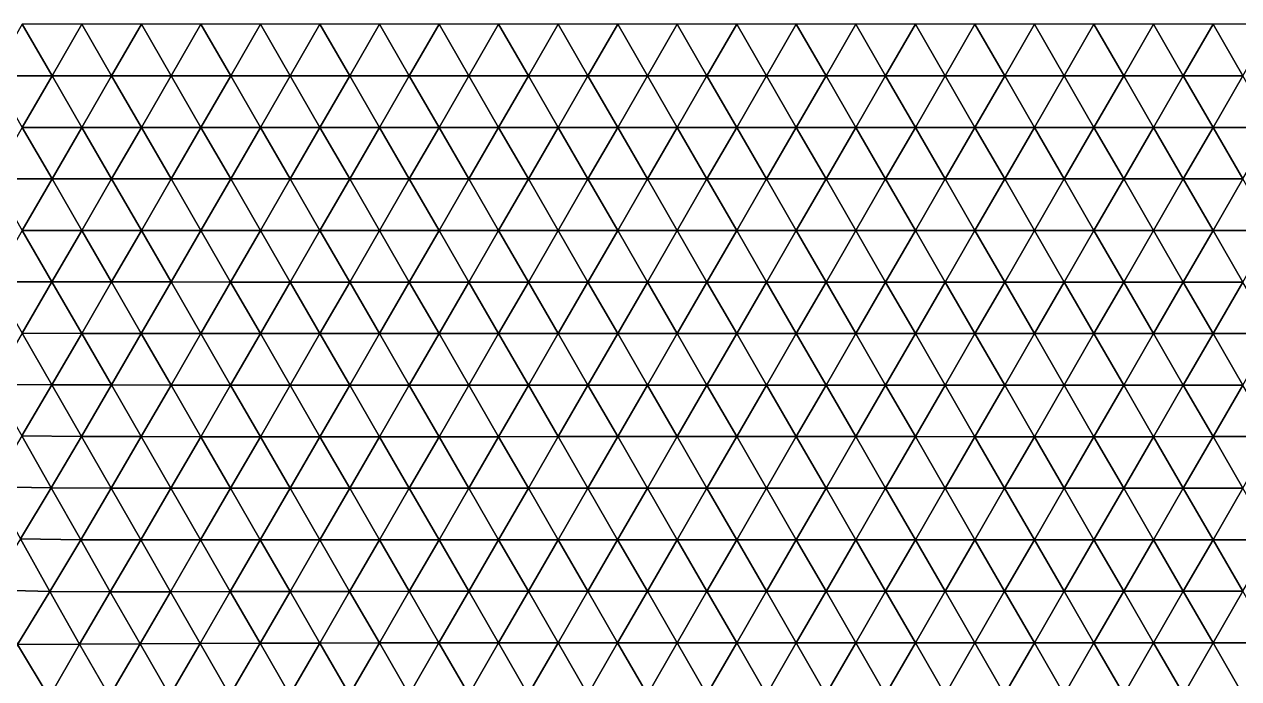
# Model space of a CAD drawing. Header units: metres. Extents: x 0 to 72, y -280 to 0.
# Drawn here: x 2.607 to 6.686, y -2.199 to 0 of the extents above; entities that cross this region are included whole.
import ezdxf

# ---------------------------------------------------------------- set-up
doc = ezdxf.new("R2010")
doc.units = ezdxf.units.M

msp = doc.modelspace()

# ---------------------------------------------------------------- linework, layer by layer
at = {"layer": 'layer', "color": 0}
for points in [[(2.69998, -0.173172), (2.6, 0), (2.49996, -0.173159)], [(2.8, 0), (2.6, 0), (2.69998, -0.173172)], [(2.89999, -0.173184), (2.8, 0), (2.69998, -0.173172)], [(3, 0), (2.8, 0), (2.89999, -0.173184)], [(3.09999, -0.173192), (3, 0), (2.89999, -0.173184)], [(3.2, 0), (3, 0), (3.09999, -0.173192)], [(3.29999, -0.173198), (3.2, 0), (3.09999, -0.173192)], [(3.4, 0), (3.2, 0), (3.29999, -0.173198)], [(3.5, -0.173202), (3.4, 0), (3.29999, -0.173198)], [(3.6, 0), (3.4, 0), (3.5, -0.173202)], [(3.7, -0.173204), (3.6, 0), (3.5, -0.173202)], [(3.8, 0), (3.6, 0), (3.7, -0.173204)], [(3.9, -0.173205), (3.8, 0), (3.7, -0.173204)], [(4, 0), (3.8, 0), (3.9, -0.173205)], [(4.1, -0.173205), (4, 0), (3.9, -0.173205)], [(4.2, 0), (4, 0), (4.1, -0.173205)], [(4.3, -0.173205), (4.2, 0), (4.1, -0.173205)], [(4.4, 0), (4.2, 0), (4.3, -0.173205)], [(4.5, -0.173205), (4.4, 0), (4.3, -0.173205)], [(4.6, 0), (4.4, 0), (4.5, -0.173205)], [(4.7, -0.173205), (4.6, 0), (4.5, -0.173205)], [(4.8, 0), (4.6, 0), (4.7, -0.173205)], [(4.9, -0.173205), (4.8, 0), (4.7, -0.173205)], [(5, 0), (4.8, 0), (4.9, -0.173205)], [(5.1, -0.173205), (5, 0), (4.9, -0.173205)], [(5.2, 0), (5, 0), (5.1, -0.173205)], [(5.3, -0.173205), (5.2, 0), (5.1, -0.173205)], [(5.4, 0), (5.2, 0), (5.3, -0.173205)], [(5.5, -0.173205), (5.4, 0), (5.3, -0.173205)], [(5.6, 0), (5.4, 0), (5.5, -0.173205)], [(5.7, -0.173205), (5.6, 0), (5.5, -0.173205)], [(5.8, 0), (5.6, 0), (5.7, -0.173205)], [(5.9, -0.173205), (5.8, 0), (5.7, -0.173205)], [(6, 0), (5.8, 0), (5.9, -0.173205)], [(6.1, -0.173205), (6, 0), (5.9, -0.173205)], [(6.2, 0), (6, 0), (6.1, -0.173205)], [(6.3, -0.173205), (6.2, 0), (6.1, -0.173205)], [(6.4, 0), (6.2, 0), (6.3, -0.173205)], [(6.5, -0.173205), (6.4, 0), (6.3, -0.173205)], [(6.6, 0), (6.4, 0), (6.5, -0.173205)], [(6.7, -0.173205), (6.6, 0), (6.5, -0.173205)], [(6.8, 0), (6.6, 0), (6.7, -0.173205)], [(2.69998, -0.173172), (2.49996, -0.173159), (2.59994, -0.346323)], [(2.79996, -0.346353), (2.69998, -0.173172), (2.59994, -0.346323)], [(2.89999, -0.173184), (2.69998, -0.173172), (2.79996, -0.346353)], [(2.99998, -0.346376), (2.89999, -0.173184), (2.79996, -0.346353)], [(3.09999, -0.173192), (2.89999, -0.173184), (2.99998, -0.346376)], [(3.19999, -0.346392), (3.09999, -0.173192), (2.99998, -0.346376)], [(3.29999, -0.173198), (3.09999, -0.173192), (3.19999, -0.346392)], [(3.39999, -0.346402), (3.29999, -0.173198), (3.19999, -0.346392)], [(3.5, -0.173202), (3.29999, -0.173198), (3.39999, -0.346402)], [(3.59999, -0.346407), (3.5, -0.173202), (3.39999, -0.346402)], [(3.7, -0.173204), (3.5, -0.173202), (3.59999, -0.346407)], [(3.8, -0.346409), (3.7, -0.173204), (3.59999, -0.346407)], [(3.9, -0.173205), (3.7, -0.173204), (3.8, -0.346409)], [(4, -0.34641), (3.9, -0.173205), (3.8, -0.346409)], [(4.1, -0.173205), (3.9, -0.173205), (4, -0.34641)], [(4.2, -0.34641), (4.1, -0.173205), (4, -0.34641)], [(4.3, -0.173205), (4.1, -0.173205), (4.2, -0.34641)], [(4.4, -0.34641), (4.3, -0.173205), (4.2, -0.34641)], [(4.5, -0.173205), (4.3, -0.173205), (4.4, -0.34641)], [(4.6, -0.34641), (4.5, -0.173205), (4.4, -0.34641)], [(4.7, -0.173205), (4.5, -0.173205), (4.6, -0.34641)], [(4.8, -0.34641), (4.7, -0.173205), (4.6, -0.34641)], [(4.9, -0.173205), (4.7, -0.173205), (4.8, -0.34641)], [(5, -0.34641), (4.9, -0.173205), (4.8, -0.34641)], [(5.1, -0.173205), (4.9, -0.173205), (5, -0.34641)], [(5.2, -0.34641), (5.1, -0.173205), (5, -0.34641)], [(5.3, -0.173205), (5.1, -0.173205), (5.2, -0.34641)], [(5.4, -0.34641), (5.3, -0.173205), (5.2, -0.34641)], [(5.5, -0.173205), (5.3, -0.173205), (5.4, -0.34641)], [(5.6, -0.34641), (5.5, -0.173205), (5.4, -0.34641)], [(5.7, -0.173205), (5.5, -0.173205), (5.6, -0.34641)], [(5.8, -0.34641), (5.7, -0.173205), (5.6, -0.34641)], [(5.9, -0.173205), (5.7, -0.173205), (5.8, -0.34641)], [(6, -0.34641), (5.9, -0.173205), (5.8, -0.34641)], [(6.1, -0.173205), (5.9, -0.173205), (6, -0.34641)], [(6.2, -0.34641), (6.1, -0.173205), (6, -0.34641)], [(6.3, -0.173205), (6.1, -0.173205), (6.2, -0.34641)], [(6.4, -0.34641), (6.3, -0.173205), (6.2, -0.34641)], [(6.5, -0.173205), (6.3, -0.173205), (6.4, -0.34641)], [(6.6, -0.34641), (6.5, -0.173205), (6.4, -0.34641)], [(6.7, -0.173205), (6.5, -0.173205), (6.6, -0.34641)], [(6.8, -0.34641), (6.7, -0.173205), (6.6, -0.34641)], [(2.69992, -0.51948), (2.59994, -0.346323), (2.49987, -0.519414)], [(2.79996, -0.346353), (2.59994, -0.346323), (2.69992, -0.51948)], [(2.89995, -0.519534), (2.79996, -0.346353), (2.69992, -0.51948)], [(2.99998, -0.346376), (2.79996, -0.346353), (2.89995, -0.519534)], [(3.09997, -0.519572), (2.99998, -0.346376), (2.89995, -0.519534)], [(3.19999, -0.346392), (2.99998, -0.346376), (3.09997, -0.519572)], [(3.29998, -0.519595), (3.19999, -0.346392), (3.09997, -0.519572)], [(3.39999, -0.346402), (3.19999, -0.346392), (3.29998, -0.519595)], [(3.49999, -0.519607), (3.39999, -0.346402), (3.29998, -0.519595)], [(3.59999, -0.346407), (3.39999, -0.346402), (3.49999, -0.519607)], [(3.69999, -0.519613), (3.59999, -0.346407), (3.49999, -0.519607)], [(3.8, -0.346409), (3.59999, -0.346407), (3.69999, -0.519613)], [(3.9, -0.519615), (3.8, -0.346409), (3.69999, -0.519613)], [(4, -0.34641), (3.8, -0.346409), (3.9, -0.519615)], [(4.1, -0.519615), (4, -0.34641), (3.9, -0.519615)], [(4.2, -0.34641), (4, -0.34641), (4.1, -0.519615)], [(4.3, -0.519616), (4.2, -0.34641), (4.1, -0.519615)], [(4.4, -0.34641), (4.2, -0.34641), (4.3, -0.519616)], [(4.5, -0.519615), (4.4, -0.34641), (4.3, -0.519616)], [(4.6, -0.34641), (4.4, -0.34641), (4.5, -0.519615)], [(4.7, -0.519615), (4.6, -0.34641), (4.5, -0.519615)], [(4.8, -0.34641), (4.6, -0.34641), (4.7, -0.519615)], [(4.9, -0.519615), (4.8, -0.34641), (4.7, -0.519615)], [(5, -0.34641), (4.8, -0.34641), (4.9, -0.519615)], [(5.1, -0.519615), (5, -0.34641), (4.9, -0.519615)], [(5.2, -0.34641), (5, -0.34641), (5.1, -0.519615)], [(5.3, -0.519615), (5.2, -0.34641), (5.1, -0.519615)], [(5.4, -0.34641), (5.2, -0.34641), (5.3, -0.519615)], [(5.5, -0.519615), (5.4, -0.34641), (5.3, -0.519615)], [(5.6, -0.34641), (5.4, -0.34641), (5.5, -0.519615)], [(5.7, -0.519615), (5.6, -0.34641), (5.5, -0.519615)], [(5.8, -0.34641), (5.6, -0.34641), (5.7, -0.519615)], [(5.9, -0.519615), (5.8, -0.34641), (5.7, -0.519615)], [(6, -0.34641), (5.8, -0.34641), (5.9, -0.519615)], [(6.1, -0.519615), (6, -0.34641), (5.9, -0.519615)], [(6.2, -0.34641), (6, -0.34641), (6.1, -0.519615)], [(6.3, -0.519615), (6.2, -0.34641), (6.1, -0.519615)], [(6.4, -0.34641), (6.2, -0.34641), (6.3, -0.519615)], [(6.5, -0.519615), (6.4, -0.34641), (6.3, -0.519615)], [(6.6, -0.34641), (6.4, -0.34641), (6.5, -0.519615)], [(6.7, -0.519615), (6.6, -0.34641), (6.5, -0.519615)], [(6.8, -0.34641), (6.6, -0.34641), (6.7, -0.519615)], [(2.69992, -0.51948), (2.49987, -0.519414), (2.59984, -0.692513)], [(2.79989, -0.692634), (2.69992, -0.51948), (2.59984, -0.692513)], [(2.89995, -0.519534), (2.69992, -0.51948), (2.79989, -0.692634)], [(2.99992, -0.692721), (2.89995, -0.519534), (2.79989, -0.692634)], [(3.09997, -0.519572), (2.89995, -0.519534), (2.99992, -0.692721)], [(3.19995, -0.692774), (3.09997, -0.519572), (2.99992, -0.692721)], [(3.29998, -0.519595), (3.09997, -0.519572), (3.19995, -0.692774)], [(3.39997, -0.692803), (3.29998, -0.519595), (3.19995, -0.692774)], [(3.49999, -0.519607), (3.29998, -0.519595), (3.39997, -0.692803)], [(3.59998, -0.692815), (3.49999, -0.519607), (3.39997, -0.692803)], [(3.69999, -0.519613), (3.49999, -0.519607), (3.59998, -0.692815)], [(3.79999, -0.69282), (3.69999, -0.519613), (3.59998, -0.692815)], [(3.9, -0.519615), (3.69999, -0.519613), (3.79999, -0.69282)], [(3.99999, -0.692821), (3.9, -0.519615), (3.79999, -0.69282)], [(4.1, -0.519615), (3.9, -0.519615), (3.99999, -0.692821)], [(4.2, -0.692821), (4.1, -0.519615), (3.99999, -0.692821)], [(4.3, -0.519616), (4.1, -0.519615), (4.2, -0.692821)], [(4.4, -0.692821), (4.3, -0.519616), (4.2, -0.692821)], [(4.5, -0.519615), (4.3, -0.519616), (4.4, -0.692821)], [(4.6, -0.692821), (4.5, -0.519615), (4.4, -0.692821)], [(4.7, -0.519615), (4.5, -0.519615), (4.6, -0.692821)], [(4.8, -0.69282), (4.7, -0.519615), (4.6, -0.692821)], [(4.9, -0.519615), (4.7, -0.519615), (4.8, -0.69282)], [(5, -0.69282), (4.9, -0.519615), (4.8, -0.69282)], [(5.1, -0.519615), (4.9, -0.519615), (5, -0.69282)], [(5.2, -0.69282), (5.1, -0.519615), (5, -0.69282)], [(5.3, -0.519615), (5.1, -0.519615), (5.2, -0.69282)], [(5.4, -0.69282), (5.3, -0.519615), (5.2, -0.69282)], [(5.5, -0.519615), (5.3, -0.519615), (5.4, -0.69282)], [(5.6, -0.69282), (5.5, -0.519615), (5.4, -0.69282)], [(5.7, -0.519615), (5.5, -0.519615), (5.6, -0.69282)], [(5.8, -0.69282), (5.7, -0.519615), (5.6, -0.69282)], [(5.9, -0.519615), (5.7, -0.519615), (5.8, -0.69282)], [(6, -0.69282), (5.9, -0.519615), (5.8, -0.69282)], [(6.1, -0.519615), (5.9, -0.519615), (6, -0.69282)], [(6.2, -0.692821), (6.1, -0.519615), (6, -0.69282)], [(6.3, -0.519615), (6.1, -0.519615), (6.2, -0.692821)], [(6.4, -0.692821), (6.3, -0.519615), (6.2, -0.692821)], [(6.5, -0.519615), (6.3, -0.519615), (6.4, -0.692821)], [(6.6, -0.69282), (6.5, -0.519615), (6.4, -0.692821)], [(6.7, -0.519615), (6.5, -0.519615), (6.6, -0.69282)], [(6.8, -0.69282), (6.7, -0.519615), (6.6, -0.69282)], [(2.69977, -0.865604), (2.59984, -0.692513), (2.49969, -0.865342)], [(2.79989, -0.692634), (2.59984, -0.692513), (2.69977, -0.865604)], [(2.89983, -0.865801), (2.79989, -0.692634), (2.69977, -0.865604)], [(2.99992, -0.692721), (2.79989, -0.692634), (2.89983, -0.865801)], [(3.09988, -0.865924), (2.99992, -0.692721), (2.89983, -0.865801)], [(3.19995, -0.692774), (2.99992, -0.692721), (3.09988, -0.865924)], [(3.29993, -0.865988), (3.19995, -0.692774), (3.09988, -0.865924)], [(3.39997, -0.692803), (3.19995, -0.692774), (3.29993, -0.865988)], [(3.49996, -0.866016), (3.39997, -0.692803), (3.29993, -0.865988)], [(3.59998, -0.692815), (3.39997, -0.692803), (3.49996, -0.866016)], [(3.69998, -0.866026), (3.59998, -0.692815), (3.49996, -0.866016)], [(3.79999, -0.69282), (3.59998, -0.692815), (3.69998, -0.866026)], [(3.89999, -0.866028), (3.79999, -0.69282), (3.69998, -0.866026)], [(3.99999, -0.692821), (3.79999, -0.69282), (3.89999, -0.866028)], [(4.09999, -0.866028), (3.99999, -0.692821), (3.89999, -0.866028)], [(4.2, -0.692821), (3.99999, -0.692821), (4.09999, -0.866028)], [(4.3, -0.866027), (4.2, -0.692821), (4.09999, -0.866028)], [(4.4, -0.692821), (4.2, -0.692821), (4.3, -0.866027)], [(4.5, -0.866026), (4.4, -0.692821), (4.3, -0.866027)], [(4.6, -0.692821), (4.4, -0.692821), (4.5, -0.866026)], [(4.7, -0.866026), (4.6, -0.692821), (4.5, -0.866026)], [(4.8, -0.69282), (4.6, -0.692821), (4.7, -0.866026)], [(4.9, -0.866026), (4.8, -0.69282), (4.7, -0.866026)], [(5, -0.69282), (4.8, -0.69282), (4.9, -0.866026)], [(5.1, -0.866026), (5, -0.69282), (4.9, -0.866026)], [(5.2, -0.69282), (5, -0.69282), (5.1, -0.866026)], [(5.3, -0.866026), (5.2, -0.69282), (5.1, -0.866026)], [(5.4, -0.69282), (5.2, -0.69282), (5.3, -0.866026)], [(5.5, -0.866026), (5.4, -0.69282), (5.3, -0.866026)], [(5.6, -0.69282), (5.4, -0.69282), (5.5, -0.866026)], [(5.7, -0.866026), (5.6, -0.69282), (5.5, -0.866026)], [(5.8, -0.69282), (5.6, -0.69282), (5.7, -0.866026)], [(5.9, -0.866026), (5.8, -0.69282), (5.7, -0.866026)], [(6, -0.69282), (5.8, -0.69282), (5.9, -0.866026)], [(6.1, -0.866026), (6, -0.69282), (5.9, -0.866026)], [(6.2, -0.692821), (6, -0.69282), (6.1, -0.866026)], [(6.3, -0.866026), (6.2, -0.692821), (6.1, -0.866026)], [(6.4, -0.692821), (6.2, -0.692821), (6.3, -0.866026)], [(6.5, -0.866026), (6.4, -0.692821), (6.3, -0.866026)], [(6.6, -0.69282), (6.4, -0.692821), (6.5, -0.866026)], [(6.7, -0.866026), (6.6, -0.69282), (6.5, -0.866026)], [(6.8, -0.69282), (6.6, -0.69282), (6.7, -0.866026)], [(2.69977, -0.865604), (2.49969, -0.865342), (2.59952, -1.0383)], [(2.79963, -1.03873), (2.69977, -0.865604), (2.59952, -1.0383)], [(2.89983, -0.865801), (2.69977, -0.865604), (2.79963, -1.03873)], [(2.99974, -1.03901), (2.89983, -0.865801), (2.79963, -1.03873)], [(3.09988, -0.865924), (2.89983, -0.865801), (2.99974, -1.03901)], [(3.19983, -1.03915), (3.09988, -0.865924), (2.99974, -1.03901)], [(3.29993, -0.865988), (3.09988, -0.865924), (3.19983, -1.03915)], [(3.3999, -1.03922), (3.29993, -0.865988), (3.19983, -1.03915)], [(3.49996, -0.866016), (3.29993, -0.865988), (3.3999, -1.03922)], [(3.59994, -1.03924), (3.49996, -0.866016), (3.3999, -1.03922)], [(3.69998, -0.866026), (3.49996, -0.866016), (3.59994, -1.03924)], [(3.79997, -1.03924), (3.69998, -0.866026), (3.59994, -1.03924)], [(3.89999, -0.866028), (3.69998, -0.866026), (3.79997, -1.03924)], [(3.99998, -1.03924), (3.89999, -0.866028), (3.79997, -1.03924)], [(4.09999, -0.866028), (3.89999, -0.866028), (3.99998, -1.03924)], [(4.19999, -1.03923), (4.09999, -0.866028), (3.99998, -1.03924)], [(4.3, -0.866027), (4.09999, -0.866028), (4.19999, -1.03923)], [(4.4, -1.03923), (4.3, -0.866027), (4.19999, -1.03923)], [(4.5, -0.866026), (4.3, -0.866027), (4.4, -1.03923)], [(4.6, -1.03923), (4.5, -0.866026), (4.4, -1.03923)], [(4.7, -0.866026), (4.5, -0.866026), (4.6, -1.03923)], [(4.8, -1.03923), (4.7, -0.866026), (4.6, -1.03923)], [(4.9, -0.866026), (4.7, -0.866026), (4.8, -1.03923)], [(5, -1.03923), (4.9, -0.866026), (4.8, -1.03923)], [(5.1, -0.866026), (4.9, -0.866026), (5, -1.03923)], [(5.2, -1.03923), (5.1, -0.866026), (5, -1.03923)], [(5.3, -0.866026), (5.1, -0.866026), (5.2, -1.03923)], [(5.4, -1.03923), (5.3, -0.866026), (5.2, -1.03923)], [(5.5, -0.866026), (5.3, -0.866026), (5.4, -1.03923)], [(5.6, -1.03923), (5.5, -0.866026), (5.4, -1.03923)], [(5.7, -0.866026), (5.5, -0.866026), (5.6, -1.03923)], [(5.8, -1.03923), (5.7, -0.866026), (5.6, -1.03923)], [(5.9, -0.866026), (5.7, -0.866026), (5.8, -1.03923)], [(6, -1.03923), (5.9, -0.866026), (5.8, -1.03923)], [(6.1, -0.866026), (5.9, -0.866026), (6, -1.03923)], [(6.2, -1.03923), (6.1, -0.866026), (6, -1.03923)], [(6.3, -0.866026), (6.1, -0.866026), (6.2, -1.03923)], [(6.4, -1.03923), (6.3, -0.866026), (6.2, -1.03923)], [(6.5, -0.866026), (6.3, -0.866026), (6.4, -1.03923)], [(6.6, -1.03923), (6.5, -0.866026), (6.4, -1.03923)], [(6.7, -0.866026), (6.5, -0.866026), (6.6, -1.03923)], [(6.8, -1.03923), (6.7, -0.866026), (6.6, -1.03923)], [(2.6992, -1.21136), (2.59952, -1.0383), (2.49905, -1.21041)], [(2.79963, -1.03873), (2.59952, -1.0383), (2.6992, -1.21136)], [(2.89942, -1.21198), (2.79963, -1.03873), (2.6992, -1.21136)], [(2.99974, -1.03901), (2.79963, -1.03873), (2.89942, -1.21198)], [(3.09962, -1.21229), (2.99974, -1.03901), (2.89942, -1.21198)], [(3.19983, -1.03915), (2.99974, -1.03901), (3.09962, -1.21229)], [(3.29978, -1.21242), (3.19983, -1.03915), (3.09962, -1.21229)], [(3.3999, -1.03922), (3.19983, -1.03915), (3.29978, -1.21242)], [(3.49988, -1.21246), (3.3999, -1.03922), (3.29978, -1.21242)], [(3.59994, -1.03924), (3.3999, -1.03922), (3.49988, -1.21246)], [(3.69993, -1.21246), (3.59994, -1.03924), (3.49988, -1.21246)], [(3.79997, -1.03924), (3.59994, -1.03924), (3.69993, -1.21246)], [(3.89997, -1.21245), (3.79997, -1.03924), (3.69993, -1.21246)], [(3.99998, -1.03924), (3.79997, -1.03924), (3.89997, -1.21245)], [(4.09998, -1.21244), (3.99998, -1.03924), (3.89997, -1.21245)], [(4.19999, -1.03923), (3.99998, -1.03924), (4.09998, -1.21244)], [(4.29999, -1.21244), (4.19999, -1.03923), (4.09998, -1.21244)], [(4.4, -1.03923), (4.19999, -1.03923), (4.29999, -1.21244)], [(4.49999, -1.21244), (4.4, -1.03923), (4.29999, -1.21244)], [(4.6, -1.03923), (4.4, -1.03923), (4.49999, -1.21244)], [(4.7, -1.21244), (4.6, -1.03923), (4.49999, -1.21244)], [(4.8, -1.03923), (4.6, -1.03923), (4.7, -1.21244)], [(4.9, -1.21244), (4.8, -1.03923), (4.7, -1.21244)], [(5, -1.03923), (4.8, -1.03923), (4.9, -1.21244)], [(5.1, -1.21244), (5, -1.03923), (4.9, -1.21244)], [(5.2, -1.03923), (5, -1.03923), (5.1, -1.21244)], [(5.3, -1.21244), (5.2, -1.03923), (5.1, -1.21244)], [(5.4, -1.03923), (5.2, -1.03923), (5.3, -1.21244)], [(5.5, -1.21244), (5.4, -1.03923), (5.3, -1.21244)], [(5.6, -1.03923), (5.4, -1.03923), (5.5, -1.21244)], [(5.7, -1.21244), (5.6, -1.03923), (5.5, -1.21244)], [(5.8, -1.03923), (5.6, -1.03923), (5.7, -1.21244)], [(5.9, -1.21244), (5.8, -1.03923), (5.7, -1.21244)], [(6, -1.03923), (5.8, -1.03923), (5.9, -1.21244)], [(6.1, -1.21244), (6, -1.03923), (5.9, -1.21244)], [(6.2, -1.03923), (6, -1.03923), (6.1, -1.21244)], [(6.3, -1.21244), (6.2, -1.03923), (6.1, -1.21244)], [(6.4, -1.03923), (6.2, -1.03923), (6.3, -1.21244)], [(6.5, -1.21244), (6.4, -1.03923), (6.3, -1.21244)], [(6.6, -1.03923), (6.4, -1.03923), (6.5, -1.21244)], [(6.7, -1.21244), (6.6, -1.03923), (6.5, -1.21244)], [(6.8, -1.03923), (6.6, -1.03923), (6.7, -1.21244)], [(2.6992, -1.21136), (2.49905, -1.21041), (2.59828, -1.38338)], [(2.79871, -1.38471), (2.6992, -1.21136), (2.59828, -1.38338)], [(2.89942, -1.21198), (2.6992, -1.21136), (2.79871, -1.38471)], [(2.99916, -1.38539), (2.89942, -1.21198), (2.79871, -1.38471)], [(3.09962, -1.21229), (2.89942, -1.21198), (2.99916, -1.38539)], [(3.1995, -1.38565), (3.09962, -1.21229), (2.99916, -1.38539)], [(3.29978, -1.21242), (3.09962, -1.21229), (3.1995, -1.38565)], [(3.39973, -1.38571), (3.29978, -1.21242), (3.1995, -1.38565)], [(3.49988, -1.21246), (3.29978, -1.21242), (3.39973, -1.38571)], [(3.59985, -1.3857), (3.49988, -1.21246), (3.39973, -1.38571)], [(3.69993, -1.21246), (3.49988, -1.21246), (3.59985, -1.3857)], [(3.79993, -1.38568), (3.69993, -1.21246), (3.59985, -1.3857)], [(3.89997, -1.21245), (3.69993, -1.21246), (3.79993, -1.38568)], [(3.99996, -1.38566), (3.89997, -1.21245), (3.79993, -1.38568)], [(4.09998, -1.21244), (3.89997, -1.21245), (3.99996, -1.38566)], [(4.19998, -1.38565), (4.09998, -1.21244), (3.99996, -1.38566)], [(4.29999, -1.21244), (4.09998, -1.21244), (4.19998, -1.38565)], [(4.39999, -1.38564), (4.29999, -1.21244), (4.19998, -1.38565)], [(4.49999, -1.21244), (4.29999, -1.21244), (4.39999, -1.38564)], [(4.59999, -1.38564), (4.49999, -1.21244), (4.39999, -1.38564)], [(4.7, -1.21244), (4.49999, -1.21244), (4.59999, -1.38564)], [(4.79999, -1.38564), (4.7, -1.21244), (4.59999, -1.38564)], [(4.9, -1.21244), (4.7, -1.21244), (4.79999, -1.38564)], [(4.99999, -1.38564), (4.9, -1.21244), (4.79999, -1.38564)], [(5.1, -1.21244), (4.9, -1.21244), (4.99999, -1.38564)], [(5.19999, -1.38564), (5.1, -1.21244), (4.99999, -1.38564)], [(5.3, -1.21244), (5.1, -1.21244), (5.19999, -1.38564)], [(5.39999, -1.38564), (5.3, -1.21244), (5.19999, -1.38564)], [(5.5, -1.21244), (5.3, -1.21244), (5.39999, -1.38564)], [(5.6, -1.38564), (5.5, -1.21244), (5.39999, -1.38564)], [(5.7, -1.21244), (5.5, -1.21244), (5.6, -1.38564)], [(5.8, -1.38565), (5.7, -1.21244), (5.6, -1.38564)], [(5.9, -1.21244), (5.7, -1.21244), (5.8, -1.38565)], [(6, -1.38565), (5.9, -1.21244), (5.8, -1.38565)], [(6.1, -1.21244), (5.9, -1.21244), (6, -1.38565)], [(6.2, -1.38565), (6.1, -1.21244), (6, -1.38565)], [(6.3, -1.21244), (6.1, -1.21244), (6.2, -1.38565)], [(6.4, -1.38565), (6.3, -1.21244), (6.2, -1.38565)], [(6.5, -1.21244), (6.3, -1.21244), (6.4, -1.38565)], [(6.6, -1.38564), (6.5, -1.21244), (6.4, -1.38565)], [(6.7, -1.21244), (6.5, -1.21244), (6.6, -1.38564)], [(6.8, -1.38564), (6.7, -1.21244), (6.6, -1.38564)], [(2.69721, -1.55708), (2.59828, -1.38338), (2.49641, -1.55425)], [(2.79871, -1.38471), (2.59828, -1.38338), (2.69721, -1.55708)], [(2.89818, -1.55847), (2.79871, -1.38471), (2.69721, -1.55708)], [(2.99916, -1.38539), (2.79871, -1.38471), (2.89818, -1.55847)], [(3.09893, -1.55897), (2.99916, -1.38539), (2.89818, -1.55847)], [(3.1995, -1.38565), (2.99916, -1.38539), (3.09893, -1.55897)], [(3.29941, -1.55905), (3.1995, -1.38565), (3.09893, -1.55897)], [(3.39973, -1.38571), (3.1995, -1.38565), (3.29941, -1.55905)], [(3.49969, -1.55901), (3.39973, -1.38571), (3.29941, -1.55905)], [(3.59985, -1.3857), (3.39973, -1.38571), (3.49969, -1.55901)], [(3.69984, -1.55894), (3.59985, -1.3857), (3.49969, -1.55901)], [(3.79993, -1.38568), (3.59985, -1.3857), (3.69984, -1.55894)], [(3.89992, -1.55889), (3.79993, -1.38568), (3.69984, -1.55894)], [(3.99996, -1.38566), (3.79993, -1.38568), (3.89992, -1.55889)], [(4.09995, -1.55886), (3.99996, -1.38566), (3.89992, -1.55889)], [(4.19998, -1.38565), (3.99996, -1.38566), (4.09995, -1.55886)], [(4.29997, -1.55885), (4.19998, -1.38565), (4.09995, -1.55886)], [(4.39999, -1.38564), (4.19998, -1.38565), (4.29997, -1.55885)], [(4.49998, -1.55885), (4.39999, -1.38564), (4.29997, -1.55885)], [(4.59999, -1.38564), (4.39999, -1.38564), (4.49998, -1.55885)], [(4.69998, -1.55885), (4.59999, -1.38564), (4.49998, -1.55885)], [(4.79999, -1.38564), (4.59999, -1.38564), (4.69998, -1.55885)], [(4.89999, -1.55885), (4.79999, -1.38564), (4.69998, -1.55885)], [(4.99999, -1.38564), (4.79999, -1.38564), (4.89999, -1.55885)], [(5.09999, -1.55885), (4.99999, -1.38564), (4.89999, -1.55885)], [(5.19999, -1.38564), (4.99999, -1.38564), (5.09999, -1.55885)], [(5.29999, -1.55885), (5.19999, -1.38564), (5.09999, -1.55885)], [(5.39999, -1.38564), (5.19999, -1.38564), (5.29999, -1.55885)], [(5.49999, -1.55885), (5.39999, -1.38564), (5.29999, -1.55885)], [(5.6, -1.38564), (5.39999, -1.38564), (5.49999, -1.55885)], [(5.69999, -1.55886), (5.6, -1.38564), (5.49999, -1.55885)], [(5.8, -1.38565), (5.6, -1.38564), (5.69999, -1.55886)], [(5.89999, -1.55886), (5.8, -1.38565), (5.69999, -1.55886)], [(6, -1.38565), (5.8, -1.38565), (5.89999, -1.55886)], [(6.1, -1.55886), (6, -1.38565), (5.89999, -1.55886)], [(6.2, -1.38565), (6, -1.38565), (6.1, -1.55886)], [(6.3, -1.55886), (6.2, -1.38565), (6.1, -1.55886)], [(6.4, -1.38565), (6.2, -1.38565), (6.3, -1.55886)], [(6.5, -1.55886), (6.4, -1.38565), (6.3, -1.55886)], [(6.6, -1.38564), (6.4, -1.38565), (6.5, -1.55886)], [(6.70001, -1.55885), (6.6, -1.38564), (6.5, -1.55886)], [(6.8, -1.38564), (6.6, -1.38564), (6.70001, -1.55885)], [(2.69721, -1.55708), (2.49641, -1.55425), (2.59405, -1.72895)], [(2.79613, -1.73174), (2.69721, -1.55708), (2.59405, -1.72895)], [(2.89818, -1.55847), (2.69721, -1.55708), (2.79613, -1.73174)], [(2.99777, -1.73255), (2.89818, -1.55847), (2.79613, -1.73174)], [(3.09893, -1.55897), (2.89818, -1.55847), (2.99777, -1.73255)], [(3.19879, -1.73261), (3.09893, -1.55897), (2.99777, -1.73255)], [(3.29941, -1.55905), (3.09893, -1.55897), (3.19879, -1.73261)], [(3.39936, -1.73245), (3.29941, -1.55905), (3.19879, -1.73261)], [(3.49969, -1.55901), (3.29941, -1.55905), (3.39936, -1.73245)], [(3.59967, -1.73228), (3.49969, -1.55901), (3.39936, -1.73245)], [(3.69984, -1.55894), (3.49969, -1.55901), (3.59967, -1.73228)], [(3.79983, -1.73216), (3.69984, -1.55894), (3.59967, -1.73228)], [(3.89992, -1.55889), (3.69984, -1.55894), (3.79983, -1.73216)], [(3.99991, -1.73209), (3.89992, -1.55889), (3.79983, -1.73216)], [(4.09995, -1.55886), (3.89992, -1.55889), (3.99991, -1.73209)], [(4.19994, -1.73206), (4.09995, -1.55886), (3.99991, -1.73209)], [(4.29997, -1.55885), (4.09995, -1.55886), (4.19994, -1.73206)], [(4.39996, -1.73205), (4.29997, -1.55885), (4.19994, -1.73206)], [(4.49998, -1.55885), (4.29997, -1.55885), (4.39996, -1.73205)], [(4.59996, -1.73205), (4.49998, -1.55885), (4.39996, -1.73205)], [(4.69998, -1.55885), (4.49998, -1.55885), (4.59996, -1.73205)], [(4.79997, -1.73206), (4.69998, -1.55885), (4.59996, -1.73205)], [(4.89999, -1.55885), (4.69998, -1.55885), (4.79997, -1.73206)], [(4.99997, -1.73206), (4.89999, -1.55885), (4.79997, -1.73206)], [(5.09999, -1.55885), (4.89999, -1.55885), (4.99997, -1.73206)], [(5.19997, -1.73206), (5.09999, -1.55885), (4.99997, -1.73206)], [(5.29999, -1.55885), (5.09999, -1.55885), (5.19997, -1.73206)], [(5.39997, -1.73207), (5.29999, -1.55885), (5.19997, -1.73206)], [(5.49999, -1.55885), (5.29999, -1.55885), (5.39997, -1.73207)], [(5.59998, -1.73207), (5.49999, -1.55885), (5.39997, -1.73207)], [(5.69999, -1.55886), (5.49999, -1.55885), (5.59998, -1.73207)], [(5.79999, -1.73207), (5.69999, -1.55886), (5.59998, -1.73207)], [(5.89999, -1.55886), (5.69999, -1.55886), (5.79999, -1.73207)], [(5.99999, -1.73207), (5.89999, -1.55886), (5.79999, -1.73207)], [(6.1, -1.55886), (5.89999, -1.55886), (5.99999, -1.73207)], [(6.2, -1.73207), (6.1, -1.55886), (5.99999, -1.73207)], [(6.3, -1.55886), (6.1, -1.55886), (6.2, -1.73207)], [(6.40001, -1.73207), (6.3, -1.55886), (6.2, -1.73207)], [(6.5, -1.55886), (6.3, -1.55886), (6.40001, -1.73207)], [(6.60001, -1.73207), (6.5, -1.55886), (6.40001, -1.73207)], [(6.70001, -1.55885), (6.5, -1.55886), (6.60001, -1.73207)], [(6.80002, -1.73207), (6.70001, -1.55885), (6.60001, -1.73207)], [(2.69202, -1.90596), (2.59405, -1.72895), (2.48752, -1.90036)], [(2.79613, -1.73174), (2.59405, -1.72895), (2.69202, -1.90596)], [(2.89561, -1.90686), (2.79613, -1.73174), (2.69202, -1.90596)], [(2.99777, -1.73255), (2.79613, -1.73174), (2.89561, -1.90686)], [(3.09762, -1.90662), (2.99777, -1.73255), (2.89561, -1.90686)], [(3.19879, -1.73261), (2.99777, -1.73255), (3.09762, -1.90662)], [(3.29873, -1.90617), (3.19879, -1.73261), (3.09762, -1.90662)], [(3.39936, -1.73245), (3.19879, -1.73261), (3.29873, -1.90617)], [(3.49934, -1.90577), (3.39936, -1.73245), (3.29873, -1.90617)], [(3.59967, -1.73228), (3.39936, -1.73245), (3.49934, -1.90577)], [(3.69966, -1.90549), (3.59967, -1.73228), (3.49934, -1.90577)], [(3.79983, -1.73216), (3.59967, -1.73228), (3.69966, -1.90549)], [(3.89981, -1.90534), (3.79983, -1.73216), (3.69966, -1.90549)], [(3.99991, -1.73209), (3.79983, -1.73216), (3.89981, -1.90534)], [(4.09988, -1.90527), (3.99991, -1.73209), (3.89981, -1.90534)], [(4.19994, -1.73206), (3.99991, -1.73209), (4.09988, -1.90527)], [(4.29991, -1.90525), (4.19994, -1.73206), (4.09988, -1.90527)], [(4.39996, -1.73205), (4.19994, -1.73206), (4.29991, -1.90525)], [(4.49993, -1.90525), (4.39996, -1.73205), (4.29991, -1.90525)], [(4.59996, -1.73205), (4.39996, -1.73205), (4.49993, -1.90525)], [(4.69993, -1.90526), (4.59996, -1.73205), (4.49993, -1.90525)], [(4.79997, -1.73206), (4.59996, -1.73205), (4.69993, -1.90526)], [(4.89993, -1.90527), (4.79997, -1.73206), (4.69993, -1.90526)], [(4.99997, -1.73206), (4.79997, -1.73206), (4.89993, -1.90527)], [(5.09994, -1.90528), (4.99997, -1.73206), (4.89993, -1.90527)], [(5.19997, -1.73206), (4.99997, -1.73206), (5.09994, -1.90528)], [(5.29994, -1.90529), (5.19997, -1.73206), (5.09994, -1.90528)], [(5.39997, -1.73207), (5.19997, -1.73206), (5.29994, -1.90529)], [(5.49995, -1.9053), (5.39997, -1.73207), (5.29994, -1.90529)], [(5.59998, -1.73207), (5.39997, -1.73207), (5.49995, -1.9053)], [(5.69996, -1.9053), (5.59998, -1.73207), (5.49995, -1.9053)], [(5.79999, -1.73207), (5.59998, -1.73207), (5.69996, -1.9053)], [(5.89998, -1.90531), (5.79999, -1.73207), (5.69996, -1.9053)], [(5.99999, -1.73207), (5.79999, -1.73207), (5.89998, -1.90531)], [(6.1, -1.90531), (5.99999, -1.73207), (5.89998, -1.90531)], [(6.2, -1.73207), (5.99999, -1.73207), (6.1, -1.90531)], [(6.30001, -1.90531), (6.2, -1.73207), (6.1, -1.90531)], [(6.40001, -1.73207), (6.2, -1.73207), (6.30001, -1.90531)], [(6.50003, -1.9053), (6.40001, -1.73207), (6.30001, -1.90531)], [(6.60001, -1.73207), (6.40001, -1.73207), (6.50003, -1.9053)], [(6.70004, -1.90529), (6.60001, -1.73207), (6.50003, -1.9053)], [(6.80002, -1.73207), (6.60001, -1.73207), (6.70004, -1.90529)], [(2.69202, -1.90596), (2.48752, -1.90036), (2.58371, -2.08448)], [(2.79216, -2.08281), (2.69202, -1.90596), (2.58371, -2.08448)], [(2.89561, -1.90686), (2.69202, -1.90596), (2.79216, -2.08281)], [(2.99568, -2.0815), (2.89561, -1.90686), (2.79216, -2.08281)], [(3.09762, -1.90662), (2.89561, -1.90686), (2.99568, -2.0815)], [(3.19761, -2.08044), (3.09762, -1.90662), (2.99568, -2.0815)], [(3.29873, -1.90617), (3.09762, -1.90662), (3.19761, -2.08044)], [(3.39874, -2.07956), (3.29873, -1.90617), (3.19761, -2.08044)], [(3.49934, -1.90577), (3.29873, -1.90617), (3.39874, -2.07956)], [(3.59934, -2.07895), (3.49934, -1.90577), (3.39874, -2.07956)], [(3.69966, -1.90549), (3.49934, -1.90577), (3.59934, -2.07895)], [(3.79963, -2.07862), (3.69966, -1.90549), (3.59934, -2.07895)], [(3.89981, -1.90534), (3.69966, -1.90549), (3.79963, -2.07862)], [(3.99976, -2.07847), (3.89981, -1.90534), (3.79963, -2.07862)], [(4.09988, -1.90527), (3.89981, -1.90534), (3.99976, -2.07847)], [(4.19982, -2.07843), (4.09988, -1.90527), (3.99976, -2.07847)], [(4.29991, -1.90525), (4.09988, -1.90527), (4.19982, -2.07843)], [(4.39985, -2.07844), (4.29991, -1.90525), (4.19982, -2.07843)], [(4.49993, -1.90525), (4.29991, -1.90525), (4.39985, -2.07844)], [(4.59985, -2.07847), (4.49993, -1.90525), (4.39985, -2.07844)], [(4.69993, -1.90526), (4.49993, -1.90525), (4.59985, -2.07847)], [(4.79986, -2.07849), (4.69993, -1.90526), (4.59985, -2.07847)], [(4.89993, -1.90527), (4.69993, -1.90526), (4.79986, -2.07849)], [(4.99986, -2.07851), (4.89993, -1.90527), (4.79986, -2.07849)], [(5.09994, -1.90528), (4.89993, -1.90527), (4.99986, -2.07851)], [(5.19987, -2.07853), (5.09994, -1.90528), (4.99986, -2.07851)], [(5.29994, -1.90529), (5.09994, -1.90528), (5.19987, -2.07853)], [(5.39988, -2.07854), (5.29994, -1.90529), (5.19987, -2.07853)], [(5.49995, -1.9053), (5.29994, -1.90529), (5.39988, -2.07854)], [(5.59991, -2.07856), (5.49995, -1.9053), (5.39988, -2.07854)], [(5.69996, -1.9053), (5.49995, -1.9053), (5.59991, -2.07856)], [(5.79994, -2.07857), (5.69996, -1.9053), (5.59991, -2.07856)], [(5.89998, -1.90531), (5.69996, -1.9053), (5.79994, -2.07857)], [(5.99998, -2.07858), (5.89998, -1.90531), (5.79994, -2.07857)], [(6.1, -1.90531), (5.89998, -1.90531), (5.99998, -2.07858)], [(6.20002, -2.07857), (6.1, -1.90531), (5.99998, -2.07858)], [(6.30001, -1.90531), (6.1, -1.90531), (6.20002, -2.07857)], [(6.40006, -2.07856), (6.30001, -1.90531), (6.20002, -2.07857)], [(6.50003, -1.9053), (6.30001, -1.90531), (6.40006, -2.07856)], [(6.60008, -2.07855), (6.50003, -1.9053), (6.40006, -2.07856)], [(6.70004, -1.90529), (6.50003, -1.9053), (6.60008, -2.07855)], [(6.80009, -2.07853), (6.70004, -1.90529), (6.60008, -2.07855)], [(3.19761, -2.08044), (2.99568, -2.0815), (3.09574, -2.25559)], [(3.29769, -2.25397), (3.19761, -2.08044), (3.09574, -2.25559)], [(3.39874, -2.07956), (3.19761, -2.08044), (3.29769, -2.25397)], [(3.4988, -2.25268), (3.39874, -2.07956), (3.29769, -2.25397)], [(3.59934, -2.07895), (3.39874, -2.07956), (3.4988, -2.25268)], [(3.69932, -2.25195), (3.59934, -2.07895), (3.4988, -2.25268)], [(3.79963, -2.07862), (3.59934, -2.07895), (3.69932, -2.25195)], [(3.89955, -2.25164), (3.79963, -2.07862), (3.69932, -2.25195)], [(3.99976, -2.07847), (3.79963, -2.07862), (3.89955, -2.25164)], [(4.09965, -2.25157), (3.99976, -2.07847), (3.89955, -2.25164)], [(4.19982, -2.07843), (3.99976, -2.07847), (4.09965, -2.25157)], [(4.29969, -2.2516), (4.19982, -2.07843), (4.09965, -2.25157)], [(4.39985, -2.07844), (4.19982, -2.07843), (4.29969, -2.2516)], [(4.4997, -2.25166), (4.39985, -2.07844), (4.29969, -2.2516)], [(4.59985, -2.07847), (4.39985, -2.07844), (4.4997, -2.25166)], [(4.6997, -2.25172), (4.59985, -2.07847), (4.4997, -2.25166)], [(4.79986, -2.07849), (4.59985, -2.07847), (4.6997, -2.25172)], [(4.89971, -2.25176), (4.79986, -2.07849), (4.6997, -2.25172)], [(4.99986, -2.07851), (4.79986, -2.07849), (4.89971, -2.25176)], [(5.09972, -2.2518), (4.99986, -2.07851), (4.89971, -2.25176)], [(5.19987, -2.07853), (4.99986, -2.07851), (5.09972, -2.2518)], [(5.29974, -2.25183), (5.19987, -2.07853), (5.09972, -2.2518)], [(5.39988, -2.07854), (5.19987, -2.07853), (5.29974, -2.25183)], [(5.49978, -2.25186), (5.39988, -2.07854), (5.29974, -2.25183)], [(5.59991, -2.07856), (5.39988, -2.07854), (5.49978, -2.25186)], [(5.69984, -2.25189), (5.59991, -2.07856), (5.49978, -2.25186)], [(5.79994, -2.07857), (5.59991, -2.07856), (5.69984, -2.25189)], [(5.89993, -2.25191), (5.79994, -2.07857), (5.69984, -2.25189)], [(5.99998, -2.07858), (5.79994, -2.07857), (5.89993, -2.25191)], [(6.10002, -2.25191), (5.99998, -2.07858), (5.89993, -2.25191)], [(6.20002, -2.07857), (5.99998, -2.07858), (6.10002, -2.25191)], [(6.3001, -2.2519), (6.20002, -2.07857), (6.10002, -2.25191)], [(6.40006, -2.07856), (6.20002, -2.07857), (6.3001, -2.2519)], [(6.50017, -2.25187), (6.40006, -2.07856), (6.3001, -2.2519)], [(6.60008, -2.07855), (6.40006, -2.07856), (6.50017, -2.25187)], [(6.7002, -2.25182), (6.60008, -2.07855), (6.50017, -2.25187)], [(6.80009, -2.07853), (6.60008, -2.07855), (6.7002, -2.25182)], [(2.68982, -2.26086), (2.58371, -2.08448), (2.46331, -2.28555)], [(2.79216, -2.08281), (2.58371, -2.08448), (2.68982, -2.26086)], [(2.89308, -2.25735), (2.79216, -2.08281), (2.68982, -2.26086)], [(2.99568, -2.0815), (2.79216, -2.08281), (2.89308, -2.25735)], [(3.09574, -2.25559), (2.99568, -2.0815), (2.89308, -2.25735)]]:
    msp.add_3dface(points, dxfattribs=at)

doc.saveas('drawing.dxf')
